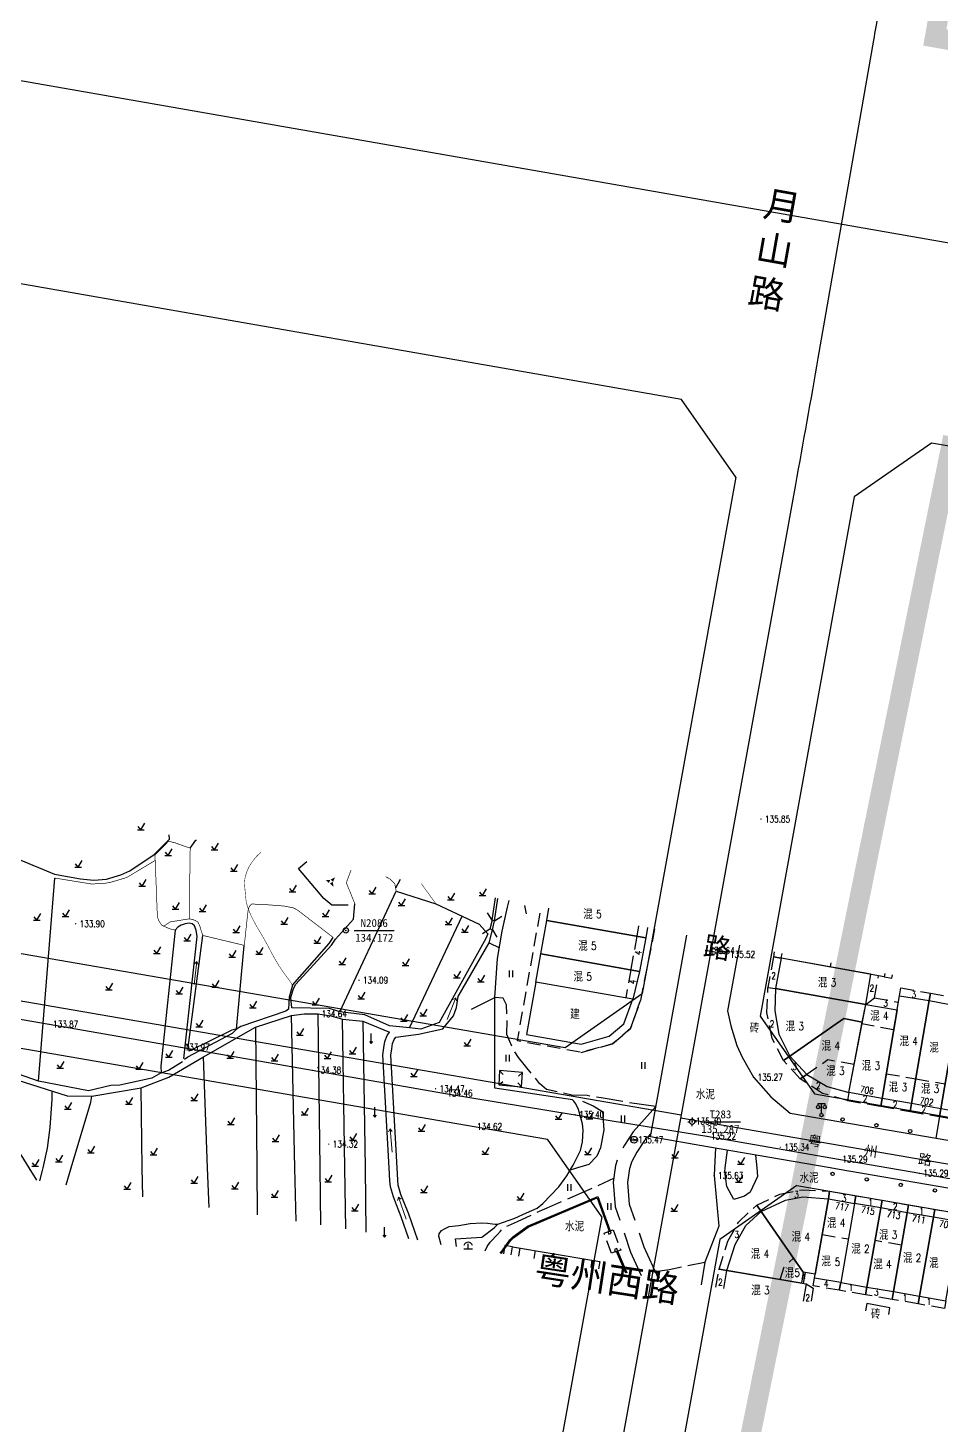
# Model space of a CAD drawing. Extents: x 529262 to 576451, y 2694391 to 2717535.
# Drawn here: x 562887 to 563023.8, y 2710714 to 2710923.5 of the extents above; entities that cross this region are included whole.
import ezdxf
from ezdxf.enums import TextEntityAlignment as Align
from ezdxf.xclip import XClip

# ---------------------------------------------------------------- set-up
doc = ezdxf.new("R2010")
doc.units = 0
doc.header["$XCLIPFRAME"] = 0
for name, pattern in [('X2', [10, 8, -2]), ('X3', [5, 4, -1]), ('X5', [3, 2, -1])]:
    doc.linetypes.add(name, pattern=pattern)
for name, color, linetype in [('COMPONENT', 8, 'Continuous'), ('DGX', 8, 'Continuous'), ('DLDW', 8, 'Continuous'), ('DLSS', 4, 'Continuous'), ('DMTZ', 8, 'Continuous'), ('GCD', 8, 'Continuous'), ('GXYZ', 8, 'Continuous'), ('JMD', 8, 'Continuous'), ('KZD', 8, 'Continuous'), ('PP-COM', 7, 'Continuous'), ('RD-中线', 40, 'Continuous'), ('RD-红线', 7, 'Continuous'), ('RD-路名', 7, 'Continuous'), ('ZBTZ', 8, 'Continuous'), ('ZJ', 7, 'Continuous'), ('污水管径标注_W10-', 202, 'Continuous')]:
    doc.layers.add(name, color=color, linetype=linetype)
doc.layers.add('SXSS', color=5, linetype='Continuous', lineweight=0)
doc.styles.add('HZ', font='rs.shx', dxfattribs={"width": 0.8, "bigfont": 'hztxt.shx'})
doc.styles.add('宋体', font='', dxfattribs={"width": 0.75})
doc.styles.add('等线体', font='simhei.ttf')
doc.styles.add('黑体', font='simhei.ttf')
doc.styles.get('宋体').set_extended_font_data('SimSun')
doc.linetypes.add('10421', pattern='A,2,[150,AAA.SHX,S=0.5,R=0,X=0,Y=0.5],1e-11', length=2)
doc.linetypes.add('10422', pattern='A,0.75,[150,AAA.SHX,S=0.5,R=0,X=0,Y=0.5],1.5,[177,AAA.SHX,S=1,R=0,X=0,Y=0.4],0.75', length=3)
doc.linetypes.add('1161', pattern='A,0,[149,AAA.SHX,S=0.15,R=0,X=0,Y=0],-1.6', length=1.6)

# ---------------------------------------------------------------- blocks, each defined once
blk = doc.blocks.new('A$C19FD0107')
at = {"layer": 'RD-中线', "color": 8, "linetype": 'Continuous', "flags": 128}
blk.add_lwpolyline([(-7926.85, 16857.8), (-7983.61, 16535.02, 0.000335), (-7984.3, 16531.06), (-7992.62, 16483.39, -0.001605), (-7995.99, 16464.44), (-8013.11, 16369.92)], format="xyb", dxfattribs=at)
at = {"layer": 'RD-中线', "color": 8}
for points in [[(-7408.07, 16401.63), (-7423.96, 16404.55, 0.002243), (-7425.28, 16404.79), (-8443.29, 16582.93)], [(-7433.31, 16268.2), (-7445.44, 16270.31, -0.00032), (-7446.07, 16270.42), (-7580.09, 16293.87, 0.002484), (-7581.56, 16294.12), (-7591.96, 16295.83, -0.002386), (-7593.37, 16296.07), (-7727.75, 16319.52, -0.004068), (-7730.15, 16319.96), (-7740.24, 16321.9, 0.004219), (-7742.73, 16322.35), (-7875.73, 16345.48, -0.003742), (-7877.94, 16345.88), (-7887.44, 16347.68, 0.004018), (-7889.81, 16348.11), (-8013.19, 16369.43)]]:
    blk.add_lwpolyline(points, format="xyb", dxfattribs=at)
blk.add_lwpolyline([(-8300.43, 16419.57), (-8013.11, 16369.92)], dxfattribs=at)
at = {"layer": 'RD-中线', "color": 8, "linetype": 'Continuous', "flags": 128}
blk.add_lwpolyline([(-8013.11, 16369.92), (-8033.63, 16256.59)], dxfattribs=at)
at = {"layer": 'RD-红线', "color": 8}
for points in [[(-8013.05, 16477.19), (-8256.85, 16519.85)], [(-7880.13, 16453.93), (-7972.66, 16470.12), (-7975.62, 16470.64)], [(-8283.51, 16423.75), (-8030.5, 16380.03)], [(-8285.82, 16409.94), (-8033.15, 16366.28)], [(-7993.14, 16373.07), (-7982.24, 16371.19), (-7897.23, 16356.5)], [(-7995.8, 16359.32), (-7985.02, 16357.46), (-7899.72, 16342.72)]]:
    blk.add_lwpolyline(points, dxfattribs=at)
at = {"layer": 'RD-红线', "color": 8, "linetype": 'Continuous'}
for points in [[(-8004.93, 16465.56), (-8013.05, 16477.19, 0.415943)], [(-7975.62, 16470.64), (-7987.18, 16462.57, 0.412486)], [(-8030.5, 16380.03), (-8018.96, 16388.11, 0.411861)], [(-8001.28, 16384.71), (-7993.14, 16373.07, 0.41657)], [(-8025.02, 16354.65), (-8033.15, 16366.28, 0.41657)], [(-7995.8, 16359.32), (-8007.34, 16351.25, 0.411861)]]:
    blk.add_lwpolyline(points, format="xyb", dxfattribs=at)
at = {"layer": 'RD-红线', "color": 8, "linetype": 'Continuous', "flags": 128}
for points in [[(-8004.93, 16465.56), (-8018.08, 16392.99), (-8018.96, 16388.11)], [(-7987.18, 16462.57), (-8001.28, 16384.71)], [(-8025.02, 16354.65), (-8025.92, 16349.69), (-8037.71, 16284.56), (-8038.59, 16279.68)], [(-8007.34, 16351.25), (-8019.92, 16281.76), (-8020.82, 16276.8)]]:
    blk.add_lwpolyline(points, dxfattribs=at)
blk = doc.blocks.new('GC200')
at = {"linetype": 'Continuous', "const_width": 0.2, "flags": 128}
blk.add_lwpolyline([(-0.1, 0, 1), (0.1, 0, 1)], format="xyb", close=True, dxfattribs=at)
blk = doc.blocks.new('gc123')
at = {"color": 8}
for p, q in [((-1, 0), (1, 0)), ((0, 0), (-0.8, 1)), ((0, 0), (1.2, 2))]:
    blk.add_line(p, q, dxfattribs=at)
blk = doc.blocks.new('gc086')
at = {"color": 8}
for p, q in [((0, 0), (7, 0)), ((7, 0), (6.18, 0.57)), ((7, 0), (6.18, -0.57))]:
    blk.add_line(p, q, dxfattribs=at)
blk = doc.blocks.new('gc121')
at = {"color": 8}
for p, q in [((-0.5, -1), (-0.5, 1)), ((0.5, -1), (0.5, 1))]:
    blk.add_line(p, q, dxfattribs=at)
blk = doc.blocks.new('gc170')
at = {"color": 8, "linetype": 'Continuous'}
blk.add_circle((0, 0), 0.5, dxfattribs=at)
blk = doc.blocks.new('gc120')
at = {"color": 8}
for p, q in [((-0.5, 0.6), (0, 0)), ((0, 0), (0, 3)), ((0, 0), (0.5, 0.6))]:
    blk.add_line(p, q, dxfattribs=at)
blk = doc.blocks.new('gc087')
at = {"color": 8}
for points in [[(-1.41, -1.07, 0, 1, 0), (-0.34, -0.17, 1, 1, 0)], [(-0.62, 1.71, 0, 1, 0), (-0.1, 0.39, 1, 1, 0)], [(0.39, -0.01, 1, 0, 0), (1.46, -0.66, 1, 0, 0)]]:
    blk.add_lwpolyline(points, format="xyseb", dxfattribs=at)
blk = doc.blocks.new('gc097')
at = {"color": 8}
for p, q in [((-1, 2.9), (-1, 3.5)), ((-1, 3.5), (1, 3.5)), ((0, 0.5), (0, 3.5)), ((1, 3.5), (1, 2.9))]:
    blk.add_line(p, q, dxfattribs=at)
for centre in [(-1, 2.4), (0, 0), (1, 2.4)]:
    blk.add_circle(centre, 0.5, dxfattribs=at)
blk = doc.blocks.new('gc110')
at = {"color": 8}
for p, q in [((-1.3, 0), (1.3, 0)), ((0, 0), (0, 1.51))]:
    blk.add_line(p, q, dxfattribs=at)
blk.add_arc((0, 0.65), 1.34, 14.8628, 165.1372, dxfattribs=at)
blk = doc.blocks.new('gc116')
at = {"color": 8}
for p, q in [((-1.3, 0), (-0.8, 0)), ((0, 1.3), (0, 0.8)), ((1.3, 0), (0.8, 0)), ((0, -1.3), (0, -0.8))]:
    blk.add_line(p, q, dxfattribs=at)
blk.add_circle((0, 0), 0.8, dxfattribs=at)
blk.add_point((0, 0), dxfattribs=at)
blk = doc.blocks.new('gc117')
at = {"color": 8}
blk.add_circle((0, 0), 0.8, dxfattribs=at)
blk.add_point((0, 0), dxfattribs=at)
blk = doc.blocks.new('gcbj0101')
blk.add_line((-1, 0), (1, 0))
blk.add_circle((0, 0), 1)

msp = doc.modelspace()

# ---------------------------------------------------------------- linework, layer by layer
at = {"layer": 'DGX', "color": 252, "linetype": 'Continuous', "const_width": 0.075, "flags": 128}
for points, elevation in [([(562921.878, 2710799.862), (562921.635, 2710799.659), (562921.394, 2710799.434), (562921.167, 2710799.198), (562920.953, 2710798.954), (562920.753, 2710798.704), (562920.565, 2710798.449), (562920.39, 2710798.187), (562920.229, 2710797.919), (562920.08, 2710797.646), (562919.945, 2710797.366), (562919.822, 2710797.08), (562919.715, 2710796.795), (562919.625, 2710796.514), (562919.552, 2710796.239), (562919.496, 2710795.969), (562919.457, 2710795.705), (562919.436, 2710795.446), (562919.432, 2710795.193), (562919.445, 2710794.945), (562919.467, 2710794.699), (562919.488, 2710794.455), (562919.51, 2710794.211), (562919.531, 2710793.968), (562919.553, 2710793.725), (562919.574, 2710793.483), (562919.595, 2710793.241), (562919.616, 2710793), (562919.644, 2710792.754), (562919.687, 2710792.5), (562919.744, 2710792.236), (562919.815, 2710791.963), (562919.901, 2710791.681), (562920.001, 2710791.39), (562920.116, 2710791.09), (562920.245, 2710790.78), (562920.385, 2710790.465), (562920.533, 2710790.149), (562920.689, 2710789.832), (562920.852, 2710789.513), (562921.024, 2710789.193), (562921.203, 2710788.872), (562921.39, 2710788.549), (562921.586, 2710788.226), (562921.788, 2710787.891), (562921.997, 2710787.537), (562922.212, 2710787.163), (562922.434, 2710786.77), (562922.663, 2710786.357), (562922.898, 2710785.925), (562923.139, 2710785.473), (562923.387, 2710785.001), (562923.638, 2710784.529), (562923.888, 2710784.077), (562924.136, 2710783.644), (562924.383, 2710783.231), (562924.628, 2710782.838), (562924.872, 2710782.464), (562925.115, 2710782.11), (562925.357, 2710781.776), (562925.587, 2710781.464), (562925.797, 2710781.175), (562925.986, 2710780.911), (562926.154, 2710780.672), (562926.302, 2710780.456), (562926.428, 2710780.265), (562926.534, 2710780.098), (562926.619, 2710779.955)], 134), ([(562948.118, 2710792.154), (562947.022, 2710793.681), (562946.036, 2710795.036), (562945.912, 2710795.202)], 133)]:
    msp.add_lwpolyline(points, dxfattribs=dict(at, elevation=elevation))
at = {"layer": 'DLSS', "linetype": 'Continuous'}
for p, q in [((562956.523, 2710789.723), (562955.853, 2710790.814)), ((562956.918, 2710789.629), (562958.008, 2710790.299)), ((562961.367, 2710791.895), (562961.626, 2710790.642)), ((562956.195, 2710788.35), (562955.105, 2710787.68)), ((562956.59, 2710788.256), (562956.195, 2710788.35)), ((562956.918, 2710789.629), (562956.523, 2710789.723)), ((562956.59, 2710788.256), (562957.26, 2710787.165))]:
    msp.add_line(p, q, dxfattribs=at)
at = {"layer": 'DLSS', "linetype": 'X5'}
for p, q in [((562956.523, 2710789.723), (562956.195, 2710788.35)), ((562956.59, 2710788.256), (562956.918, 2710789.629))]:
    msp.add_line(p, q, dxfattribs=at)
at = {"layer": 'DLSS', "linetype": 'Continuous', "flags": 128}
for points, elevation in [([(563007.217, 2710752.568), (562988.83, 2710755.738), (562980.26, 2710757.216), (562985.725, 2710787.483)], -526.335), ([(562993.597, 2710785.957), (562991.84, 2710776.129), (562992.316, 2710773.852), (562993.231, 2710770.91), (562994.016, 2710769.167), (562995.724, 2710766.152), (562998.286, 2710763.228), (563001.2, 2710760.779), (563049.084, 2710752.568)], -529.896)]:
    msp.add_lwpolyline(points, dxfattribs=dict(at, elevation=elevation))
at = {"layer": 'DLSS', "linetype": 'X3', "flags": 128}
for points in [[(562981.081, 2710761.764), (562977.141, 2710762.346), (562972.892, 2710763.082), (562970.76, 2710763.414), (562968.472, 2710763.479), (562964.668, 2710764.337), (562963.657, 2710765.235), (562960.492, 2710769.102), (562959.616, 2710770.492), (562958.758, 2710772.552), (562958.789, 2710775.301), (562958.675, 2710777.011), (562958.218, 2710778), (562956.926, 2710778.125)], [(562980.975, 2710737.027), (562983.07, 2710737.338), (562988.4, 2710738.425)]]:
    msp.add_lwpolyline(points, dxfattribs=at)
at = {"layer": 'DLSS', "linetype": 'X2', "flags": 128}
for points in [[(562981.081, 2710761.764), (562977.658, 2710757.976), (562976.369, 2710756.001), (562975.437, 2710754.256), (562975.055, 2710752.938), (562975.002, 2710752.568)], [(562980.362, 2710757.778), (562979.357, 2710756.666), (562978.211, 2710754.91), (562977.429, 2710753.446), (562977.175, 2710752.568)], [(562975.002, 2710752.568), (562974.696, 2710750.44), (562974.975, 2710746.721), (562977.302, 2710739.922), (562978.892, 2710736.439)], [(562977.175, 2710752.568), (562977.151, 2710752.486), (562976.847, 2710750.367), (562977.088, 2710747.155), (562979.292, 2710740.714), (562981.427, 2710736.04)]]:
    msp.add_lwpolyline(points, dxfattribs=at)
at = {"layer": 'DLSS', "linetype": 'Continuous', "elevation": -526.335, "flags": 128}
msp.add_lwpolyline([(563045.154, 2710725.989), (563048.166, 2710743.403, 0.3785786), (563046.38, 2710745.816), (563008.54, 2710752.34), (563007.217, 2710752.568)], format="xyb", dxfattribs=at)
at = {"layer": 'DLSS', "linetype": 'X3', "elevation": 134.741, "flags": 128}
msp.add_lwpolyline([(562955.512, 2710740.127), (562955.803, 2710740.786), (562956.236, 2710741.425), (562957.336, 2710742.598), (562957.801, 2710743.109), (562958.112, 2710743.445), (562958.986, 2710743.945), (562960.356, 2710744.548), (562962.807, 2710745.684), (562965.581, 2710746.947), (562971.958, 2710749.717), (562974.154, 2710750.738), (562974.779, 2710751.015)], dxfattribs=at)
at = {"layer": 'DMTZ', "linetype": '10421', "flags": 128}
for points in [[(562942.159, 2710794.071), (562948.118, 2710792.154), (562954.575, 2710789.103), (562955.915, 2710787.654), (562955.62, 2710786.943)], [(562942.131, 2710772.184), (562945.495, 2710772.603), (562949.169, 2710773.426), (562950.75, 2710775.362), (562951.196, 2710776.598), (562951.445, 2710778.294)], [(562875.188, 2710769.144), (562875.984, 2710768.709), (562892.852, 2710763.39), (562896.563, 2710763.311), (562903.919, 2710764.586), (562908.105, 2710766.184), (562913.272, 2710769.202), (562921.074, 2710773.694), (562926.465, 2710775.445), (562928.366, 2710775.687), (562930.4, 2710775.667), (562932.344, 2710775.365), (562934.134, 2710774.883), (562937.16, 2710774.567), (562941.181, 2710772.913)]]:
    msp.add_lwpolyline(points, dxfattribs=at)
at = {"layer": 'DMTZ', "linetype": '10422', "flags": 128}
for points in [[(562956.523, 2710789.723), (562957.035, 2710793.046)], [(562956.918, 2710789.629), (562957.408, 2710792.973)], [(562951.445, 2710778.294), (562956.085, 2710786.34), (562956.59, 2710788.256)]]:
    msp.add_lwpolyline(points, dxfattribs=at)
at = {"layer": 'DMTZ', "linetype": '10421', "flags": 128}
for points, elevation in [([(562956.926, 2710778.125), (562957.344, 2710783.953), (562958.064, 2710788.052), (562958.855, 2710791.648), (562959.083, 2710792.649)], 135.263), ([(562968.432, 2710752.568), (562968.691, 2710752.992), (562969.766, 2710755.2), (562970.071, 2710756.493), (562970.201, 2710758.219), (562970.101, 2710759.202), (562969.499, 2710761.305), (562969.106, 2710762.184), (562968.762, 2710762.601), (562968.594, 2710762.793)], 136.041), ([(562957.373, 2710744.117), (562959.967, 2710745.044), (562961.686, 2710745.813), (562963.274, 2710746.557), (562964.163, 2710747.228), (562966.533, 2710749.739), (562967.716, 2710751.392), (562968.432, 2710752.568)], 136.041), ([(562948.912, 2710741.038), (562948.567, 2710742.316), (562948.582, 2710742.695), (562948.935, 2710743.195), (562949.518, 2710743.509), (562950.1, 2710743.767), (562951.53, 2710743.91), (562953.267, 2710744.216), (562954.995, 2710744.341), (562955.852, 2710744.279), (562956.587, 2710744.198), (562956.995, 2710744.134), (562957.373, 2710744.117)], 136.041), ([(562954.985, 2710742.206), (562956.832, 2710743.573), (562957.373, 2710744.117)], 136.041), ([(562980.975, 2710737.027), (562981.563, 2710736.018)], 136.581)]:
    msp.add_lwpolyline(points, dxfattribs=dict(at, elevation=elevation))
at = {"layer": 'DMTZ', "linetype": '10422', "elevation": 153.535, "flags": 128}
msp.add_lwpolyline([(562968.594, 2710762.793), (562956.937, 2710764.546), (562956.926, 2710778.125)], dxfattribs=at)
at = {"layer": 'DMTZ', "linetype": '10421'}
for points in [[(562942.289, 2710752.568), (562941.34, 2710769.472), (562941.504, 2710770.407), (562941.616, 2710771.208), (562941.873, 2710771.848), (562942.131, 2710772.184)], [(562945.395, 2710741.722), (562944.038, 2710745.632), (562943.313, 2710747.486), (562942.881, 2710748.599), (562942.472, 2710749.985), (562942.393, 2710750.724), (562942.289, 2710752.568)], [(562951.194, 2710740.808), (562951.068, 2710741.945), (562954.985, 2710742.206)]]:
    msp.add_lwpolyline(points, dxfattribs=at)
at = {"layer": 'JMD', "linetype": 'Continuous'}
for p, q in [((562957.668, 2710767.172), (562958.188, 2710766.564)), ((562961.078, 2710766.867), (562960.47, 2710766.347)), ((562957.525, 2710765.01), (562958.132, 2710765.53)), ((562960.935, 2710764.705), (562960.415, 2710765.313)), ((562970.499, 2710747.47, -528.311), (562970.557, 2710747.332, -528.311)), ((562965.892, 2710745.527, -528.311), (562965.95, 2710745.389, -528.311)), ((562973.389, 2710745.47, -528.311), (562973.248, 2710745.418, -528.311)), ((562961.355, 2710743.46, -528.311), (562961.444, 2710743.339, -528.311)), ((562957.878, 2710739.941, -528.311), (562958.001, 2710739.856, -528.311)), ((562975.375, 2710740.107), (562975.191, 2710740.029))]:
    msp.add_line(p, q, dxfattribs=at)
at = {"layer": 'JMD', "linetype": 'X5', "flags": 128}
for points, elevation in [([(562980.889, 2710788.421), (562978.761, 2710777.667), (562977.292, 2710773.494), (562974.587, 2710771.177), (562969.904, 2710769.892), (562960.318, 2710771.603), (562963.893, 2710791.716)], 136.17), ([(562978.486, 2710788.887), (562978.208, 2710787.312)], -513.413), ([(562978.208, 2710787.312), (562977.319, 2710782.27)], -513.413), ([(562977.319, 2710782.27), (562976.563, 2710778.069)], -513.413), ([(563007.308, 2710783.298), (563007.201, 2710782.703)], 135.675), ([(563016.72, 2710773.257), (563011.966, 2710774.164)], 135.71), ([(563015.607, 2710766.696), (563020.031, 2710765.938)], 135.71), ([(563020.031, 2710765.938), (563024.441, 2710765.177)], 135.71), ([(562962.986, 2710740.174), (562962.789, 2710738.979)], -526.824), ([(563017.896, 2710740.969), (563013.926, 2710741.672)], 135.591)]:
    msp.add_lwpolyline(points, dxfattribs=dict(at, elevation=elevation))
at = {"layer": 'JMD', "linetype": 'Continuous', "flags": 128}
for points, elevation in [([(562979.827, 2710788.627), (562979.56, 2710787.073), (562964.735, 2710789.69), (562965.053, 2710791.491)], -526.44), ([(563015.402, 2710781.729), (563015.315, 2710781.242), (562999.863, 2710784.025), (562999.986, 2710784.718)], 135.675), ([(562957.761, 2710739.772), (562958.021, 2710740.149), (562959.217, 2710741.788), (562959.653, 2710742.211), (562961.85, 2710743.822), (562972.37, 2710748.259), (562974.237, 2710743.149)], -528.311), ([(562957.925, 2710739.746), (562958.143, 2710740.062), (562959.33, 2710741.689), (562959.75, 2710742.096), (562961.924, 2710743.691), (562972.283, 2710748.06), (562974.094, 2710743.101)], -528.311), ([(562959.399, 2710739.514), (562959.601, 2710740.741), (562971.504, 2710738.747), (562971.318, 2710737.634)], -526.824), ([(562991.261, 2710734.489), (562991.737, 2710737.207), (563003.606, 2710735.184), (563003.151, 2710732.613)], 135.891), ([(563016.016, 2710730.584), (563016.141, 2710731.611), (563012.694, 2710732.254), (563012.498, 2710731.139)], 135.826)]:
    msp.add_lwpolyline(points, dxfattribs=dict(at, elevation=elevation))
for points, elevation in [([(562979.56, 2710787.073), (562978.647, 2710782.036), (562963.845, 2710784.649), (562964.735, 2710789.69)], -528.291), ([(562977.618, 2710777.847), (562963.097, 2710780.41), (562963.845, 2710784.649), (562978.647, 2710782.036)], -528.372), ([(562999.033, 2710779.478), (563012.525, 2710777.093), (563013.3, 2710781.605), (562999.863, 2710784.025)], 135.695), ([(563017.592, 2710778.392), (563022.042, 2710777.669), (563019.392, 2710762.21), (563014.976, 2710762.977)], 135.71), ([(563022.042, 2710777.669), (563026.454, 2710776.846), (563023.797, 2710761.439), (563019.392, 2710762.21)], -527.367), ([(563012.525, 2710777.093), (563017.234, 2710776.286), (563014.976, 2710762.977), (563010.005, 2710763.889)], -528.626), ([(563028.262, 2710760.645), (563023.797, 2710761.439), (563026.454, 2710776.846), (563030.922, 2710776.057)], 135.613), ([(563006.942, 2710747.93), (563010.832, 2710747.24), (563008.777, 2710735.381), (563004.842, 2710736.044), (563006.942, 2710747.93)], 135.544), ([(563014.792, 2710746.559), (563010.832, 2710747.24), (563008.777, 2710735.381), (563012.69, 2710734.697)], 135.804), ([(563018.757, 2710745.859), (563014.792, 2710746.559), (563012.69, 2710734.697), (563016.673, 2710734.023)], 135.812), ([(563022.692, 2710745.192), (563018.757, 2710745.859), (563016.673, 2710734.023), (563020.616, 2710733.343)], 135.591), ([(563026.645, 2710744.492), (563022.692, 2710745.192), (563020.616, 2710733.343), (563024.561, 2710732.642)], 135.523), ([(562974.372, 2710742.783), (562974.237, 2710743.149), (562973.887, 2710743.032), (562974.026, 2710742.655)], -528.18)]:
    msp.add_lwpolyline(points, close=True, dxfattribs=dict(at, elevation=elevation))
at = {"layer": 'JMD', "linetype": 'X5'}
for points, elevation in [([(562999.863, 2710784.025), (562998.691, 2710784.232), (562997.88, 2710779.636), (562999.033, 2710779.478)], 135.695), ([(562998.817, 2710784.945), (562998.691, 2710784.232), (562999.863, 2710784.025)], 135.675), ([(563012.525, 2710777.093), (563013.859, 2710778.047), (563014.45, 2710781.398)], 135.652), ([(563015.315, 2710781.242), (563016.469, 2710781.037), (563016.554, 2710781.506)], 135.675), ([(563017.592, 2710778.392), (563017.774, 2710779.565), (563022.237, 2710778.777), (563022.042, 2710777.669)], 135.71), ([(563012.525, 2710777.093), (563013.859, 2710778.047), (563017.43, 2710777.423)], 135.652), ([(563022.042, 2710777.669), (563022.237, 2710778.777), (563026.657, 2710777.996), (563026.454, 2710776.846)], 135.71), ([(563003.712, 2710766.573), (563002.706, 2710765.921), (563000.212, 2710768.664), (563001.176, 2710769.334)], 135.652), ([(563010.005, 2710763.889), (563009.795, 2710762.695), (563006.075, 2710763.746), (563002.706, 2710765.921), (563003.712, 2710766.573)], 135.652), ([(563010.005, 2710763.889), (563009.795, 2710762.695), (563014.773, 2710761.821), (563014.976, 2710762.977)], 135.652), ([(563014.976, 2710762.977), (563014.773, 2710761.821), (563019.187, 2710761.046), (563019.392, 2710762.21)], 135.702), ([(563019.392, 2710762.21), (563019.187, 2710761.046), (563023.592, 2710760.273), (563023.797, 2710761.439)], 135.71), ([(563023.797, 2710761.439), (563023.592, 2710760.273), (563028.059, 2710759.488), (563028.262, 2710760.645)], 135.613), ([(563010.832, 2710747.24), (563011.034, 2710748.407), (563014.993, 2710747.721), (563014.792, 2710746.559)], 135.544), ([(563014.792, 2710746.559), (563014.993, 2710747.721), (563018.96, 2710747.033), (563018.757, 2710745.859)], 135.804), ([(563018.757, 2710745.859), (563018.96, 2710747.033), (563022.893, 2710746.351), (563022.692, 2710745.192)], 135.591), ([(563022.692, 2710745.192), (563022.893, 2710746.351), (563026.848, 2710745.665), (563026.645, 2710744.492)], 135.523), ([(562959.601, 2710740.741), (562958.431, 2710740.933), (562958.228, 2710739.698)], -526.824), ([(562990.084, 2710734.674), (562990.546, 2710737.306), (562990.576, 2710737.405), (562991.737, 2710737.207)], 136.185), ([(563003.203, 2710735.253), (563003.487, 2710736.891)], 136.407), ([(563008.777, 2710735.381), (563008.576, 2710734.219), (563004.648, 2710734.896), (563004.842, 2710736.044)], 135.544), ([(563003.606, 2710735.184), (563004.677, 2710734.551), (563004.308, 2710732.431)], 135.891), ([(563012.69, 2710734.697), (563012.491, 2710733.544), (563008.576, 2710734.219), (563008.777, 2710735.381)], 135.804), ([(563016.673, 2710734.023), (563016.472, 2710732.858), (563012.491, 2710733.544), (563012.69, 2710734.697)], 135.591), ([(563020.616, 2710733.343), (563020.415, 2710732.178), (563016.472, 2710732.858), (563016.673, 2710734.023)], 135.523), ([(563024.561, 2710732.642), (563024.363, 2710731.497), (563020.415, 2710732.178), (563020.616, 2710733.343)], 135.483)]:
    msp.add_lwpolyline(points, dxfattribs=dict(at, elevation=elevation))
at = {"layer": 'JMD', "linetype": 'Continuous', "flags": 128}
for points in [[(562963.097, 2710780.41), (562961.714, 2710772.571), (562969.862, 2710771.135), (562974.076, 2710772.31), (562976.278, 2710774.177), (562977.618, 2710777.847)], [(562999.033, 2710779.478), (562998.901, 2710776.129), (562999.534, 2710772.638), (563001.176, 2710769.334), (563009.245, 2710774.95), (563012.015, 2710774.421), (563012.525, 2710777.093), (562999.033, 2710779.478)], [(563012.015, 2710774.421), (563009.245, 2710774.95), (563001.176, 2710769.334), (563003.712, 2710766.573), (563006.74, 2710764.76), (563010.005, 2710763.889), (563012.015, 2710774.421), (563009.245, 2710774.95)], [(562996.875, 2710746.035), (563000.492, 2710747.724), (563003.106, 2710748.226), (563006.942, 2710747.93), (563004.947, 2710736.638), (563003.169, 2710736.946)], [(562996.875, 2710746.035), (563003.169, 2710736.946), (563002.885, 2710735.307), (562991.737, 2710737.207), (562992.975, 2710741.095), (562994.568, 2710743.954), (562996.875, 2710746.035)], [(562975.375, 2710740.107), (562975.24, 2710740.473), (562974.864, 2710740.347), (562974.997, 2710739.973)]]:
    msp.add_lwpolyline(points, close=True, dxfattribs=at)
at = {"layer": 'JMD', "linetype": 'X5'}
for points in [[(563001.176, 2710769.334), (563000.212, 2710768.664), (562998.523, 2710771.982), (562997.687, 2710775.887), (562997.88, 2710779.636), (562999.033, 2710779.478)], [(562969.904, 2710769.892), (562974.587, 2710771.177), (562977.292, 2710773.494), (562978.761, 2710777.667)], [(562996.875, 2710746.035), (562996.196, 2710746.998), (562999.672, 2710748.645), (563003.032, 2710749.29), (563007.107, 2710749.088), (563006.942, 2710747.93)], [(563006.942, 2710747.93), (563007.107, 2710749.088), (563011.034, 2710748.407), (563010.832, 2710747.24)], [(562991.737, 2710737.207), (562990.576, 2710737.405), (562991.877, 2710741.57), (562993.463, 2710744.447), (562996.196, 2710746.998), (562996.875, 2710746.035)], [(562971.504, 2710738.747), (562972.66, 2710738.56), (562972.473, 2710737.452)]]:
    msp.add_lwpolyline(points, dxfattribs=at)
at = {"layer": 'JMD', "linetype": 'Continuous'}
msp.add_lwpolyline([(562957.525, 2710765.01), (562960.935, 2710764.705), (562961.078, 2710766.867), (562957.668, 2710767.172)], close=True, dxfattribs=at)
at = {"layer": 'JMD', "linetype": 'X5', "flags": 128}
for points in [[(563010.801, 2710768.064), (563006.872, 2710768.772), (563003.712, 2710766.573)], [(563005.998, 2710742.59), (563009.908, 2710741.912)], [(562960.671, 2710740.562), (562960.671, 2710740.562), (562960.471, 2710739.345)], [(562999.703, 2710735.849), (563000.299, 2710737.781), (563001.728, 2710739.027)]]:
    msp.add_lwpolyline(points, dxfattribs=at)
at = {"layer": 'JMD', "linetype": 'X5', "elevation": -527.437}
msp.add_lwpolyline([(562973.316, 2710742.78), (562974.698, 2710743.277), (562975.82, 2710740.261), (562975.375, 2710740.107), (562974.997, 2710739.973), (562974.438, 2710739.764)], close=True, dxfattribs=at)
at = {"layer": 'JMD', "linetype": 'Continuous', "flags": 128}
for points in [[(562976.557, 2710736.808), (562975.191, 2710740.029)], [(562976.79, 2710736.771), (562975.375, 2710740.107)]]:
    msp.add_lwpolyline(points, dxfattribs=at)
at = {"layer": 'KZD', "linetype": 'Continuous'}
for p, q in [((562935.87, 2710788.175), (562941.87, 2710788.175)), ((562987.765, 2710759.497), (562993.765, 2710759.497))]:
    msp.add_line(p, q, dxfattribs=at)
at = {"layer": 'PP-COM', "color": 8, "const_width": 3}
msp.add_lwpolyline([(563032.752, 2710920.339), (563591.044, 2710822.688), (563615.48, 2710946.262), (563044.443, 2711044.616), (563022.893, 2710922.063)], close=True, dxfattribs=at)
msp.add_lwpolyline([(563417.341, 2710556.693), (562978.055, 2710627.629), (563025.329, 2710860.726), (563456.913, 2710785.203), (563417.116, 2710556.733)], dxfattribs=at)
at = {"layer": 'ZBTZ', "linetype": 'Continuous'}
for points in [[(562906.914, 2710766.828), (562905.54, 2710766.036), (562900.721, 2710764.997), (562899.411, 2710764.943), (562896.024, 2710764.115), (562888.547, 2710765.588), (562876.531, 2710769.779), (562871.419, 2710775.223), (562871.003, 2710776.557), (562870.854, 2710777.796), (562871.391, 2710779.102), (562873.291, 2710781.629), (562873.371, 2710782.423), (562873.144, 2710786.293), (562874.565, 2710803.431), (562890.933, 2710796.601), (562894.827, 2710795.897), (562896.85, 2710795.699), (562898.722, 2710795.868), (562900.892, 2710796.5), (562902.239, 2710797.119), (562905.905, 2710799.586), (562908.202, 2710801.847), (562908.131, 2710802.528)], [(562955.62, 2710786.943), (562948.584, 2710774.373), (562945.839, 2710773.388), (562944.132, 2710773.592), (562941.154, 2710773.889), (562937.458, 2710775.504), (562933.716, 2710775.978), (562932.174, 2710776.451), (562926.507, 2710776.571), (562926.365, 2710778.112), (562926.774, 2710779.483), (562927.127, 2710780.118), (562932.457, 2710785.959), (562933.043, 2710786.877), (562935.76, 2710789.861), (562935.972, 2710792.163)], [(562910.339, 2710768.973), (562912.337, 2710787.256), (562912.176, 2710788.231), (562911.912, 2710788.856), (562911.603, 2710789.146), (562911.153, 2710789.264), (562910.528, 2710789.18), (562909.934, 2710788.986), (562909.431, 2710788.669), (562909.022, 2710788.241), (562906.882, 2710767.848), (562906.914, 2710766.828), (562908.015, 2710767.207), (562910.123, 2710768.524)], [(562926.619, 2710779.955), (562932.124, 2710786.214), (562932.71, 2710787.131)], [(562926.619, 2710779.955), (562926.139, 2710778.177), (562926.021, 2710776.381), (562925.646, 2710776.064), (562918.888, 2710773.793), (562918.208, 2710773.366), (562918.208, 2710773.366), (562917.915, 2710773.318), (562917.55, 2710773.235), (562911.114, 2710770.052), (562911.031, 2710771.045)], [(562941.09, 2710752.568), (562940.137, 2710769.543), (562940.322, 2710770.594), (562940.451, 2710771.518), (562940.822, 2710772.446), (562941.181, 2710772.913)], [(562872.789, 2710764.57), (562873.311, 2710764.076), (562878.694, 2710760.055), (562880.233, 2710759.105), (562884.041, 2710756.434), (562885.905, 2710754.533), (562887.113, 2710752.568)], [(562893.446, 2710752.568), (562896.42, 2710762.422), (562896.563, 2710763.311)], [(562887.113, 2710752.568), (562888.238, 2710750.737)], [(562892.682, 2710750.036), (562893.446, 2710752.568)], [(562944.055, 2710741.934), (562942.914, 2710745.218), (562942.197, 2710747.051), (562941.747, 2710748.212), (562941.293, 2710749.749), (562941.199, 2710750.626), (562941.09, 2710752.568)]]:
    msp.add_lwpolyline(points, dxfattribs=at)
at = {"layer": 'ZBTZ', "linetype": 'Continuous', "const_width": 0.1, "flags": 128}
for points in [[(562911.289, 2710800.518), (562910.257, 2710800.868), (562908.966, 2710801.334), (562908.589, 2710801.414), (562908.277, 2710801.528), (562907.988, 2710801.505), (562907.55, 2710801.004), (562906.641, 2710800.106), (562906.006, 2710799.475), (562906.042, 2710798.669), (562906.352, 2710790.707), (562906.393, 2710790.166), (562906.575, 2710789.623), (562907.037, 2710788.972), (562907.346, 2710788.815), (562908.181, 2710788.436), (562909.022, 2710788.241)], [(562911.289, 2710800.518), (562911.137, 2710789.912)], [(562932.71, 2710787.131), (562927.406, 2710791.206), (562926.737, 2710791.566), (562925.337, 2710791.834), (562923.072, 2710792.012), (562920.497, 2710792.142), (562920.15, 2710791.776), (562919.961, 2710791.179), (562919.394, 2710785.936)]]:
    msp.add_lwpolyline(points, dxfattribs=at)
at = {"layer": 'ZBTZ', "linetype": '1161', "flags": 128}
for points in [[(562911.289, 2710800.518), (562912.149, 2710801.693), (562912.234, 2710801.732)], [(562991.612, 2710784.611), (562988.537, 2710785.17)]]:
    msp.add_lwpolyline(points, dxfattribs=at)
at = {"layer": 'ZBTZ', "linetype": 'Continuous', "const_width": 0.1}
for points in [[(562906.042, 2710798.669), (562901.755, 2710796.103), (562899.354, 2710795.391), (562898.396, 2710795.227), (562896.488, 2710795.141), (562890.99, 2710796.032)], [(562913.187, 2710787.423), (562919.394, 2710785.936)]]:
    msp.add_lwpolyline(points, dxfattribs=at)
at = {"layer": 'ZBTZ', "linetype": '1161'}
for points in [[(562934.953, 2710791.944), (562932.526, 2710791.963), (562931.296, 2710792.943), (562927.508, 2710797.455), (562928.792, 2710798.522)], [(562942.749, 2710795.816), (562942.067, 2710794.529)], [(562970.099, 2710762.595), (562971.672, 2710761.9), (562973.086, 2710761.033), (562973.259, 2710758.282), (562972.796, 2710755.591), (562972.213, 2710754.338), (562971.02, 2710753.089), (562969.317, 2710752.568)], [(562991.486, 2710752.568), (562991.81, 2710755.224)], [(562995.989, 2710754.504), (562996.193, 2710752.568)], [(562969.317, 2710752.568), (562968.23, 2710752.235)], [(562996.193, 2710752.568), (562996.327, 2710751.29), (562995.213, 2710748.916), (562994.37, 2710748.321), (562992.778, 2710747.843), (562991.728, 2710749.803), (562991.415, 2710751.987), (562991.486, 2710752.568)]]:
    msp.add_lwpolyline(points, dxfattribs=at)
at = {"layer": 'ZBTZ', "linetype": 'Continuous', "const_width": 0.1, "flags": 128}
for points, elevation in [([(562935.972, 2710792.163), (562934.686, 2710795.329), (562935.403, 2710797.24)], 134.133), ([(562940.58, 2710796.236), (562941.239, 2710795.885), (562941.95, 2710795.185), (562942.067, 2710794.529), (562942.159, 2710794.071)], 134.133), ([(562913.187, 2710787.423), (562913.019, 2710787.888), (562912.896, 2710788.243), (562912.767, 2710788.729), (562912.49, 2710789.354), (562912.373, 2710789.477), (562912.013, 2710789.682), (562911.577, 2710789.84), (562911.137, 2710789.912), (562908.291, 2710789.456), (562907.346, 2710788.815)], 133.93)]:
    msp.add_lwpolyline(points, dxfattribs=dict(at, elevation=elevation))
at = {"layer": 'ZBTZ', "linetype": 'Continuous', "flags": 128}
for points, elevation in [([(562888.547, 2710765.588), (562890.99, 2710796.032)], 134.106), ([(562926.985, 2710752.568), (562926.465, 2710775.445)], 134.341), ([(562927.166, 2710744.597), (562926.985, 2710752.568)], 134.341)]:
    msp.add_lwpolyline(points, dxfattribs=dict(at, elevation=elevation))
for points in [[(562933.716, 2710775.978), (562942.159, 2710794.071)], [(562944.132, 2710773.592), (562952.029, 2710790.306)], [(562911.031, 2710771.045), (562913.187, 2710787.423)], [(562918.208, 2710773.366), (562919.394, 2710785.936), (562919.394, 2710785.936)], [(562930.4, 2710775.667), (562930.718, 2710752.568)], [(562910.455, 2710768.879), (562910.924, 2710769.233), (562917.637, 2710772.779), (562918.208, 2710773.366)], [(562921.074, 2710773.694), (562921.28, 2710752.568)], [(562934.47, 2710752.568), (562934.134, 2710774.883)], [(562937.16, 2710774.567), (562937.487, 2710752.568)], [(562913.892, 2710752.568), (562913.272, 2710769.202)], [(562889.23, 2710752.568), (562889.917, 2710755.544), (562890.292, 2710758.637), (562890.592, 2710762.87), (562890.618, 2710764.094)], [(562904.101, 2710752.568), (562903.919, 2710764.586)], [(562888.77, 2710750.653), (562889.137, 2710752.167), (562889.23, 2710752.568)], [(562904.167, 2710748.225), (562904.101, 2710752.568)], [(562914.113, 2710746.656), (562913.892, 2710752.568)], [(562921.28, 2710752.568), (562921.349, 2710745.515)], [(562930.718, 2710752.568), (562930.835, 2710744.019)], [(562934.608, 2710743.424), (562934.47, 2710752.568)], [(562937.487, 2710752.568), (562937.63, 2710742.947)]]:
    msp.add_lwpolyline(points, dxfattribs=at)
at = {"layer": 'ZBTZ', "linetype": '1161', "flags": 128}
for points, elevation in [([(562956.085, 2710786.34), (562957.632, 2710785.593)], 135.016), ([(562953.455, 2710776.38), (562956.926, 2710778.125)], 134.792), ([(563023.597, 2710760.272), (563023.041, 2710757.034)], 135.568), ([(562990.028, 2710755.532), (562989.872, 2710752.568)], -526.335), ([(562989.872, 2710752.568), (562989.812, 2710751.413), (562990.52, 2710743.851), (562988.4, 2710738.425)], -526.335), ([(562988.4, 2710738.425), (562987.853, 2710735.026)], 135.472)]:
    msp.add_lwpolyline(points, dxfattribs=dict(at, elevation=elevation))
at = {"layer": '污水管径标注_W10-'}
msp.add_lwpolyline([(562831.025, 2710784.271), (562850.74, 2710780.908), (562870.456, 2710777.545), (562890.158, 2710774.106), (562909.86, 2710770.666), (562929.562, 2710767.226), (562949.264, 2710763.786), (562969, 2710760.552), (562988.737, 2710757.319), (563008.441, 2710753.887), (563020.619, 2710751.765), (563028.144, 2710750.454)], dxfattribs=at)

# ---------------------------------------------------------------- block references
at = {"layer": 'COMPONENT', "linetype": 'Continuous', "xscale": 0.5, "yscale": 0.5}
msp.add_blockref('gcbj0101', (562977.804, 2710756.803), dxfattribs=at)
at = {"layer": 'DLDW', "color": 252, "linetype": 'Continuous', "xscale": 0.5, "yscale": 0.5, "zscale": 0.5}
msp.add_blockref('gc097', (563005.891, 2710760.481), dxfattribs=at)
at = {"layer": 'DLDW', "color": 252, "linetype": '1161', "xscale": 0.5, "yscale": 0.5, "zscale": 0.5}
msp.add_blockref('gc110', (562952.95, 2710740.437), dxfattribs=at)
at = {"layer": 'DMTZ', "linetype": 'Continuous', "xscale": 0.4999999999822774, "yscale": 0.4999999999822774, "zscale": 0.4999999999822774, "rotation": 187.211877445489}
msp.add_blockref('gc087', (562932.361, 2710795.523), dxfattribs=at)
at = {"layer": 'GCD', "linetype": 'Continuous'}
ref = msp.add_blockref('GC200', (562996.828, 2710804.878, 135.853), dxfattribs=dict(at, xscale=0.5, yscale=0.5, zscale=0.5))
ref.add_attrib('height', '135.85', dxfattribs={"linetype": 'Continuous', "height": 1, "style": 'HZ', "width": 0.8}).set_placement((562997.428, 2710804.878, 135.853), align=Align.MIDDLE_LEFT)
ref = msp.add_blockref('GC200', (562894.116, 2710789.174, 133.903), dxfattribs=dict(at, xscale=0.5, yscale=0.5))
ref.add_attrib('height', '133.90', dxfattribs={"linetype": 'Continuous', "height": 1, "style": 'HZ', "width": 0.8}).set_placement((562894.716, 2710789.174, 133.903), align=Align.MIDDLE_LEFT)
ref = msp.add_blockref('GC200', (562988.521, 2710785.152, 135.64), dxfattribs=dict(at, xscale=0.5, yscale=0.5, zscale=0.5))
ref.add_attrib('height', '135.64', dxfattribs={"linetype": 'Continuous', "height": 1, "style": 'HZ', "width": 0.8}).set_placement((562989.121, 2710785.152, 135.64), align=Align.MIDDLE_LEFT)
ref = msp.add_blockref('GC200', (562991.596, 2710784.593, 135.517), dxfattribs=dict(at, xscale=0.5, yscale=0.5, zscale=0.5))
ref.add_attrib('height', '135.52', dxfattribs={"linetype": 'Continuous', "height": 1, "style": 'HZ', "width": 0.8}).set_placement((562992.196, 2710784.593, 135.517), align=Align.MIDDLE_LEFT)
ref = msp.add_blockref('GC200', (562936.585, 2710780.714, 134.092), dxfattribs=dict(at, xscale=0.5, yscale=0.5, zscale=0.5))
ref.add_attrib('height', '134.09', dxfattribs={"linetype": 'Continuous', "height": 1, "style": 'HZ', "width": 0.8}).set_placement((562937.185, 2710780.714, 134.092), align=Align.MIDDLE_LEFT)
ref = msp.add_blockref('GC200', (562930.4, 2710775.667, 134.639), dxfattribs=dict(at, xscale=0.5, yscale=0.5))
ref.add_attrib('height', '134.64', dxfattribs={"linetype": 'Continuous', "height": 1, "style": 'HZ', "width": 0.8}).set_placement((562931, 2710775.667, 134.639), align=Align.MIDDLE_LEFT)
ref = msp.add_blockref('GC200', (562890.147, 2710774.107, 133.869), dxfattribs=dict(at, xscale=0.5, yscale=0.5, zscale=0.5))
ref.add_attrib('height', '133.87', dxfattribs={"linetype": 'Continuous', "height": 1, "style": 'HZ', "width": 0.8}).set_placement((562890.747, 2710774.107, 133.869), align=Align.MIDDLE_LEFT)
ref = msp.add_blockref('GC200', (562909.844, 2710770.667, 133.968), dxfattribs=dict(at, xscale=0.5, yscale=0.5, zscale=0.5))
ref.add_attrib('height', '133.97', dxfattribs={"linetype": 'Continuous', "height": 1, "style": 'HZ', "width": 0.8}).set_placement((562910.444, 2710770.667, 133.968), align=Align.MIDDLE_LEFT)
ref = msp.add_blockref('GC200', (562929.544, 2710767.228, 134.377), dxfattribs=dict(at, xscale=0.5, yscale=0.5, zscale=0.5))
ref.add_attrib('height', '134.38', dxfattribs={"linetype": 'Continuous', "height": 1, "style": 'HZ', "width": 0.8}).set_placement((562930.144, 2710767.228, 134.377), align=Align.MIDDLE_LEFT)
ref = msp.add_blockref('GC200', (562948.055, 2710764.447, 134.468), dxfattribs=dict(at, xscale=0.5, yscale=0.5, zscale=0.5))
ref.add_attrib('height', '134.47', dxfattribs={"linetype": 'Continuous', "height": 1, "style": 'HZ', "width": 0.8}).set_placement((562948.655, 2710764.447, 134.468), align=Align.MIDDLE_LEFT)
ref = msp.add_blockref('GC200', (562995.724, 2710766.152, 135.27), dxfattribs=dict(at, xscale=0.5, yscale=0.5))
ref.add_attrib('height', '135.27', dxfattribs={"linetype": 'Continuous', "height": 1, "style": 'HZ', "width": 0.8}).set_placement((562996.324, 2710766.152, 135.27), align=Align.MIDDLE_LEFT)
ref = msp.add_blockref('GC200', (562949.246, 2710763.776, 134.456), dxfattribs=dict(at, xscale=0.5, yscale=0.5, zscale=0.5))
ref.add_attrib('height', '134.46', dxfattribs={"linetype": 'Continuous', "height": 1, "style": 'HZ', "width": 0.8}).set_placement((562949.846, 2710763.776, 134.456), align=Align.MIDDLE_LEFT)
ref = msp.add_blockref('GC200', (562968.983, 2710760.556, 135.397), dxfattribs=dict(at, xscale=0.5, yscale=0.5, zscale=0.5))
ref.add_attrib('height', '135.40', dxfattribs={"linetype": 'Continuous', "height": 1, "style": 'HZ', "width": 0.8}).set_placement((562969.583, 2710760.556, 135.397), align=Align.MIDDLE_LEFT)
ref = msp.add_blockref('GC200', (562953.678, 2710758.78, 134.615), dxfattribs=dict(at, xscale=0.5, yscale=0.5, zscale=0.5))
ref.add_attrib('height', '134.62', dxfattribs={"linetype": 'Continuous', "height": 1, "style": 'HZ', "width": 0.8}).set_placement((562954.278, 2710758.78, 134.615), align=Align.MIDDLE_LEFT)
ref = msp.add_blockref('GC200', (562986.502, 2710759.571, 135.298), dxfattribs=dict(at, xscale=0.5, yscale=0.5, zscale=0.5))
ref.add_attrib('height', '135.30', dxfattribs={"linetype": 'Continuous', "height": 1, "style": 'HZ', "width": 0.8}).set_placement((562987.102, 2710759.571, 135.298), align=Align.MIDDLE_LEFT)
ref = msp.add_blockref('GC200', (562932.062, 2710756.138, 134.319), dxfattribs=dict(at, xscale=0.5, yscale=0.5))
ref.add_attrib('height', '134.32', dxfattribs={"linetype": 'Continuous', "height": 1, "style": 'HZ', "width": 0.8}).set_placement((562932.662, 2710756.138, 134.319), align=Align.MIDDLE_LEFT)
ref = msp.add_blockref('GC200', (562977.827, 2710756.803, 135.474), dxfattribs=dict(at, xscale=0.5, yscale=0.5, zscale=0.5))
ref.add_attrib('height', '135.47', dxfattribs={"linetype": 'Continuous', "height": 1, "style": 'HZ', "width": 0.8}).set_placement((562978.427, 2710756.803, 135.474), align=Align.MIDDLE_LEFT)
ref = msp.add_blockref('GC200', (562988.732, 2710757.319, 135.222), dxfattribs=dict(at, xscale=0.5, yscale=0.5, zscale=0.5))
ref.add_attrib('height', '135.22', dxfattribs={"linetype": 'Continuous', "height": 1, "style": 'HZ', "width": 0.8}).set_placement((562989.332, 2710757.319, 135.222), align=Align.MIDDLE_LEFT)
ref = msp.add_blockref('GC200', (562999.712, 2710755.677, 135.338), dxfattribs=dict(at, xscale=0.5, yscale=0.5, zscale=0.5))
ref.add_attrib('height', '135.34', dxfattribs={"linetype": 'Continuous', "height": 1, "style": 'HZ', "width": 0.8}).set_placement((563000.312, 2710755.677, 135.338), align=Align.MIDDLE_LEFT)
ref = msp.add_blockref('GC200', (563008.443, 2710753.875, 135.29), dxfattribs=dict(at, xscale=0.5, yscale=0.5, zscale=0.5))
ref.add_attrib('height', '135.29', dxfattribs={"linetype": 'Continuous', "height": 1, "style": 'HZ', "width": 0.8}).set_placement((563009.043, 2710753.875, 135.29), align=Align.MIDDLE_LEFT)
ref = msp.add_blockref('GC200', (563020.575, 2710751.769, 135.29), dxfattribs=dict(at, xscale=0.5, yscale=0.5, zscale=0.5))
ref.add_attrib('height', '135.29', dxfattribs={"linetype": 'Continuous', "height": 1, "style": 'HZ', "width": 0.8}).set_placement((563021.175, 2710751.769, 135.29), align=Align.MIDDLE_LEFT)
ref = msp.add_blockref('GC200', (562989.812, 2710751.413, 135.63), dxfattribs=dict(at, xscale=0.5, yscale=0.5))
ref.add_attrib('height', '135.63', dxfattribs={"linetype": 'Continuous', "height": 1, "style": 'HZ', "width": 0.8}).set_placement((562990.412, 2710751.413, 135.63), align=Align.MIDDLE_LEFT)
at = {"layer": 'KZD', "linetype": 'Continuous', "xscale": 0.5, "yscale": 0.5, "zscale": 0.5}
for name, p in [('gc117', (562934.62, 2710788.175, 134.172)), ('gc116', (562986.515, 2710759.497, 135.287))]:
    msp.add_blockref(name, p, dxfattribs=at)
at = {"layer": 'PP-COM'}
ref = msp.add_blockref('A$C19FD0107', (570997.993, 2694390.603), dxfattribs=at)
XClip(ref).set_block_clipping_path([(-9366.4383134884, 14428.6043910822), (-3328.4480743363, 17452.7484863754)])
at = {"layer": 'SXSS', "color": 8, "linetype": 'Continuous'}
for p, xscale, yscale, zscale, rotation in [((562911.888, 2710780.049), 0.5000000001841495, 0.5000000001841495, 0.5000000001841495, 83.79304184728136), ((562949.811, 2710774.824), 0.4999999998525091, 0.4999999998525091, 0.4999999998525091, 68.62288492261939), ((562941.574, 2710754.949), 0.4999999997804876, 0.4999999997804876, 0.4999999997804876, 95.12004278662558), ((562943.634, 2710744.865), 0.499999999804023, 0.499999999804023, 0.499999999804023, 108.9504048261955)]:
    msp.add_blockref('gc086', p, dxfattribs=dict(at, xscale=xscale, yscale=yscale, zscale=zscale, rotation=rotation))
at = {"layer": 'ZBTZ', "linetype": 'Continuous', "xscale": 0.5, "yscale": 0.5}
for name, p in [('gc123', (562903.877, 2710803.241)), ('gc123', (562907.987, 2710799.425)), ('gc123', (562914.953, 2710800.284)), ('gc123', (562894.487, 2710797.672)), ('gc123', (562917.813, 2710797.071)), ('gc123', (562904.09, 2710794.813)), ('gc123', (562926.618, 2710793.961)), ('gc123', (562938.567, 2710793.686)), ('gc123', (562955.084, 2710793.421)), ('gc123', (562909.084, 2710791.383)), ('gc123', (562913.145, 2710791.004)), ('gc123', (562942.934, 2710791.926)), ('gc123', (562950.33, 2710792.781)), ('gc123', (562888.302, 2710789.726)), ('gc123', (562892.602, 2710790.254)), ('gc123', (562925.357, 2710789.098)), ('gc123', (562931.547, 2710790.265)), ('gc123', (562950.006, 2710789.063)), ('gc123', (562918.156, 2710787.884)), ('gc123', (562952.442, 2710787.905)), ('gc123', (562906.283, 2710784.731)), ('gc123', (562910.821, 2710786.63)), ('gc123', (562930.294, 2710786.265)), ('gc123', (562917.586, 2710784.163)), ('gc123', (562921.609, 2710784.62)), ('gc123', (562934.046, 2710783.09)), ('gc123', (562943.578, 2710782.92)), ('gc123', (562951.253, 2710781.05)), ('gc121', (562959.405, 2710781.646)), ('gc123', (562899.091, 2710779.295)), ('gc123', (562909.632, 2710778.679)), ('gc123', (562915.026, 2710779.684)), ('gc123', (562954.838, 2710780.487)), ('gc123', (562920.695, 2710776.577)), ('gc123', (562930.055, 2710777.014)), ('gc123', (562936.9, 2710777.943)), ('gc123', (562943.299, 2710774.561)), ('gc123', (562946.225, 2710775.384)), ('gc123', (562912.649, 2710773.744)), ('gc123', (562927.696, 2710772.49)), ('gc120', (562938.419, 2710771.248)), ('gc123', (562952.818, 2710770.886)), ('gc123', (562908.078, 2710769.174)), ('gc123', (562917.301, 2710769.014)), ('gc123', (562923.9, 2710768.626)), ('gc123', (562931.844, 2710768.958)), ('gc123', (562935.589, 2710769.684)), ('gc121', (562958.872, 2710769.023)), ('gc123', (562891.813, 2710767.546)), ('gc123', (562903.652, 2710767.37)), ('gc123', (562944.801, 2710766.293)), ('gc121', (562979.208, 2710767.916)), ('gc123', (562902.08, 2710762.147)), ('gc123', (562911.883, 2710762.692)), ('gc123', (562892.963, 2710761.384)), ('gc123', (562928.407, 2710760.518)), ('gc120', (562938.967, 2710760.158)), ('gc123', (562966.5, 2710759.883)), ('gc123', (562971.114, 2710759.95)), ('gc123', (562917.398, 2710759.065)), ('gc123', (562945.977, 2710758.067)), ('gc121', (562976.166, 2710759.923)), ('gc123', (562924.069, 2710756.534)), ('gc123', (562935.683, 2710756.738)), ('gc123', (562891.589, 2710753.479)), ('gc123', (562896.417, 2710754.852)), ('gc123', (562905.783, 2710754.525)), ('gc123', (562955.49, 2710754.648)), ('gc123', (562970.895, 2710754.584)), ('gc123', (562983.91, 2710754.099)), ('gc123', (562888.052, 2710752.855)), ('gc123', (562993.798, 2710753.116)), ('gc123', (562901.862, 2710749.407)), ('gc123', (562911.883, 2710750.278)), ('gc123', (562917.967, 2710749.436)), ('gc123', (562931.979, 2710750.484)), ('gc121', (562968.155, 2710749.634)), ('gc123', (562993.509, 2710750.457)), ('gc123', (562923.9, 2710748.189)), ('gc123', (562946.297, 2710748.879)), ('gc123', (562960.744, 2710747.786)), ('gc123', (562935.964, 2710746.137)), ('gc121', (562974.108, 2710746.797)), ('gc123', (562983.82, 2710746.076)), ('gc120', (562940.415, 2710742.17))]:
    msp.add_blockref(name, p, dxfattribs=at)
at = {"layer": 'ZBTZ', "linetype": 'Continuous'}
for p, xscale, yscale, zscale, rotation in [((563009.061, 2710759.851), 0.4999999999795068, 0.4999999999795068, 0.4999999999795068, 350.183531617693), ((563014.127, 2710758.975), 0.4999999999795068, 0.4999999999795068, 0.4999999999795068, 350.183531617693), ((563019.192, 2710758.098), 0.4999999999795068, 0.4999999999795068, 0.4999999999795068, 350.183531617693), ((563007.564, 2710751.674), 0.4999999999499374, 0.4999999999499374, 0.4999999999499374, 350.8035224520166), ((563012.675, 2710750.846), 0.4999999999499374, 0.4999999999499374, 0.4999999999499374, 350.8035224520166), ((563017.787, 2710750.019), 0.4999999999499374, 0.4999999999499374, 0.4999999999499374, 350.8035224520166), ((563022.898, 2710749.191), 0.4999999999499374, 0.4999999999499374, 0.4999999999499374, 350.8035224520166)]:
    msp.add_blockref('gc170', p, dxfattribs=dict(at, xscale=xscale, yscale=yscale, zscale=zscale, rotation=rotation))

# ---------------------------------------------------------------- texts
at = {"layer": 'GXYZ', "linetype": 'Continuous', "style": '宋体'}
msp.add_text('供水', height=0.5, dxfattribs=at).set_placement((562977.831, 2710756.777), align=Align.MIDDLE)
at = {"layer": 'JMD', "linetype": 'Continuous', "style": 'HZ', "width": 0.8}
for s, p in [('混', (562971.618, 2710790.632)), ('混', (562970.866, 2710785.87)), ('混', (562970.164, 2710781.257)), ('混', (563006.785, 2710780.378)), ('混', (563014.632, 2710775.377)), ('混', (563001.952, 2710773.799)), ('混', (563007.346, 2710770.88)), ('混', (563019.024, 2710771.592)), ('混', (563023.491, 2710770.608)), ('混', (563008.038, 2710767.103)), ('混', (563013.365, 2710767.895)), ('混', (563017.415, 2710764.69)), ('混', (563022.223, 2710764.437)), ('混', (563008.146, 2710744.31)), ('混', (563002.855, 2710742.239)), ('混', (563015.953, 2710742.54)), ('混', (562996.739, 2710739.684)), ('混', (563011.786, 2710740.439)), ('混', (563019.54, 2710739.08)), ('混', (563001.82, 2710736.813)), ('混', (563007.316, 2710738.579)), ('混', (563015.083, 2710738.129)), ('混', (563023.461, 2710738.313)), ('混', (562996.795, 2710734.214)), ('砖', (563014.744, 2710730.667))]:
    msp.add_text(s, height=1.5, dxfattribs=at).set_placement(p, align=Align.MIDDLE_RIGHT)
for s, p in [('5', (562972.118, 2710790.632)), ('5', (562971.366, 2710785.87)), ('5', (562970.664, 2710781.257)), ('3', (563007.285, 2710780.378)), ('4', (563015.132, 2710775.377)), ('3', (563002.452, 2710773.799)), ('4', (563007.846, 2710770.88)), ('4', (563019.524, 2710771.592)), ('3', (563008.538, 2710767.103)), ('3', (563013.865, 2710767.895)), ('3', (563017.915, 2710764.69)), ('3', (563022.723, 2710764.437)), ('4', (563008.646, 2710744.31)), ('4', (563003.355, 2710742.239)), ('3', (563016.453, 2710742.54)), ('4', (562997.239, 2710739.684)), ('2', (563012.286, 2710740.439)), ('2', (563020.04, 2710739.08)), ('5', (563007.872, 2710738.467)), ('4', (563015.583, 2710738.129)), ('5', (563001.84, 2710736.859)), ('3', (562997.295, 2710734.214))]:
    msp.add_text(s, height=1.2, dxfattribs=at).set_placement(p, align=Align.MIDDLE_LEFT)
msp.add_text('建', height=1.5, dxfattribs=at).set_placement((562968.951, 2710775.716), align=Align.MIDDLE)
at = {"layer": 'KZD', "linetype": 'Continuous', "style": '等线体'}
for s, p in [('N2086', (562938.87, 2710789.275)), ('134.172', (562938.87, 2710787.075)), ('T283', (562990.765, 2710760.597)), ('135.287', (562990.765, 2710758.397))]:
    msp.add_text(s, height=1.2, dxfattribs=at).set_placement(p, align=Align.MIDDLE)
at = {"layer": 'RD-路名', "color": 7, "style": '黑体'}
msp.add_text('粤州西路', height=4, rotation=351.30961, dxfattribs=at).set_placement((562973.793, 2710736.041), align=Align.MIDDLE)
at = {"layer": 'RD-路名', "color": 7, "linetype": 'Continuous', "insert": (562997.697, 2710899.26), "char_height": 4, "width": 50.99419, "attachment_point": 1, "rotation": 349.95899, "style": '黑体'}
msp.add_mtext('月\\P山\\P路', dxfattribs=at)
at = {"layer": 'ZJ', "color": 8, "linetype": 'Continuous', "style": '等线体'}
for s, height, rotation, p in [('路', 3, 350.9163, (562990.324, 2710785.672)), ('粤', 1.5, 352.2409, (563004.903, 2710756.667)), ('州', 1.5, 352.2409, (563013.284, 2710755.076)), ('路', 1.5, 352.2409, (563021.444, 2710753.843))]:
    msp.add_text(s, height=height, rotation=rotation, dxfattribs=at).set_placement(p, align=Align.MIDDLE)
at = {"layer": 'ZJ', "color": 8, "linetype": 'Continuous', "style": 'HZ', "width": 0.8}
for s, rotation, p in [('4', 82.96511, (562978.442, 2710784.808)), ('4', 82.96511, (562977.603, 2710780.461)), ('706', 350.16225, (563012.712, 2710764.218)), ('702', 350.16225, (563021.664, 2710762.528)), ('717', 350.33216, (563008.978, 2710746.743)), ('715', 350.39619, (563012.861, 2710746.18)), ('713', 349.4279, (563016.732, 2710745.555)), ('711', 349.81785, (563020.477, 2710744.875)), ('709', 350.26464, (563024.568, 2710744.089))]:
    msp.add_text(s, height=1, rotation=rotation, dxfattribs=at).set_placement(p, align=Align.MIDDLE)
for s, height, p in [('2', 1, (562998.729, 2710781.385, -136.343)), ('2', 1, (563013.457, 2710779.52, -136.343)), ('3', 1, (563015.52, 2710777.264, -136.343)), ('3', 1, (563019.758, 2710778.572)), ('砖', 1.5, (562995.865, 2710773.622)), ('2', 1, (562998.49, 2710774.168, -136.343)), ('3', 1, (563001.899, 2710767.792, -136.343)), ('2', 1, (563005.43, 2710764.925, -136.343)), ('水泥', 1.5, (562988.512, 2710763.683)), ('2', 1, (563012.439, 2710762.943, -136.343)), ('2', 1, (563016.937, 2710762.055, -136.343)), ('2', 1, (563021.228, 2710761.352, -136.343)), ('水泥', 1.5, (563004.039, 2710751.153)), ('3', 1, (563002.165, 2710748.587)), ('3', 1, (563009.302, 2710748.031)), ('1', 1, (563013.272, 2710747.428)), ('2', 1, (563016.962, 2710746.759)), ('1', 1, (563020.931, 2710746.073)), ('水泥', 1.5, (562968.894, 2710743.887)), ('3', 1, (562993.201, 2710742.571)), ('2', 1, (562990.76, 2710735.441)), ('4', 1, (563003.188, 2710736.197)), ('4', 1, (563006.609, 2710735.229)), ('2', 1, (563003.828, 2710733.095)), ('1', 1, (563010.317, 2710734.663)), ('3', 1, (563014.128, 2710733.942)), ('1', 1, (563018.433, 2710733.13)), ('1', 1, (563022.006, 2710732.552))]:
    msp.add_text(s, height=height, dxfattribs=at).set_placement(p, align=Align.MIDDLE)

doc.saveas('drawing.dxf')
